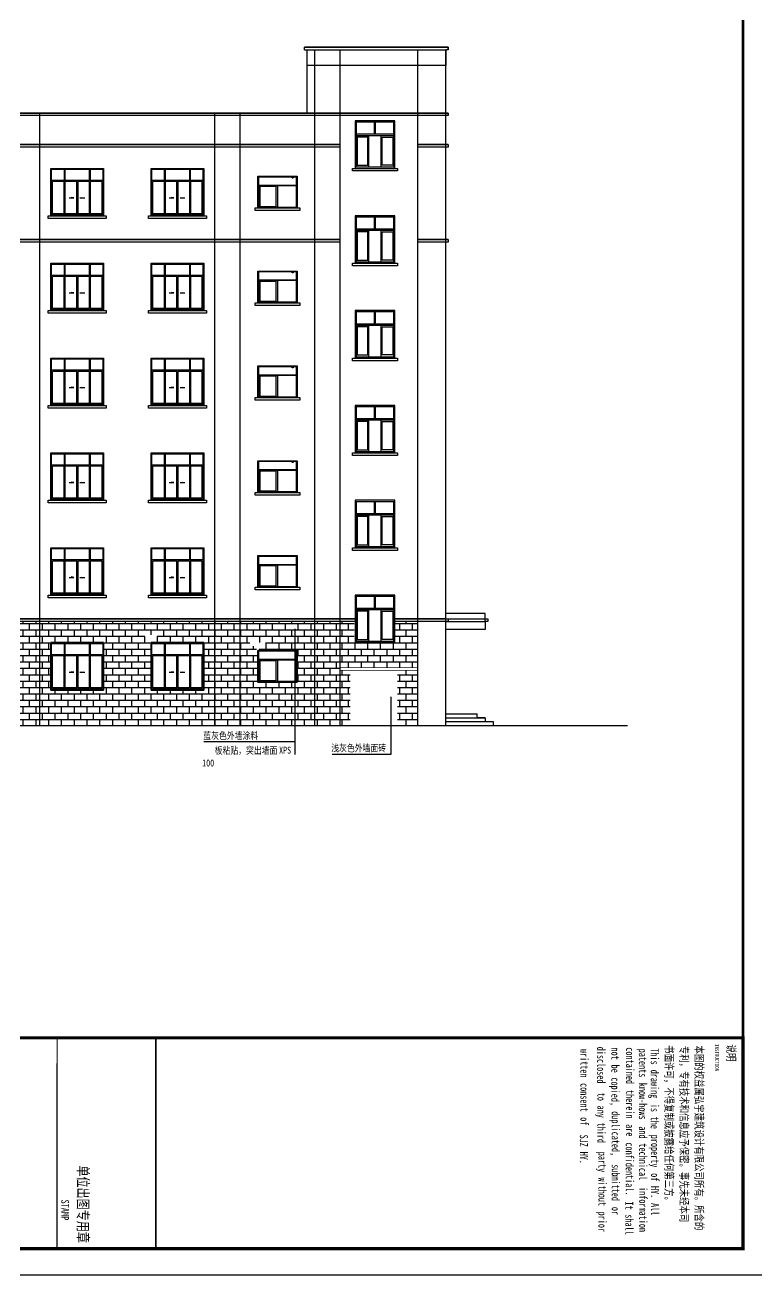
# Model space of a CAD drawing. Extents: x 39238 to 748440, y -374049 to 522939.
# Drawn here: x 367394 to 395167, y 169856 to 217300 of the extents above; entities that cross this region are included whole.
import ezdxf

# ---------------------------------------------------------------- set-up
doc = ezdxf.new("R2010")
doc.units = 0
doc.header["$LTSCALE"] = 1000
doc.header["$MEASUREMENT"] = 0
for name, color, linetype in [('DIM_LEAD', 3, 'Continuous'), ('E_LINE', 7, 'Continuous'), ('E_WALL1', 2, 'Continuous'), ('E_WINDOW', 4, 'Continuous'), ('PUB_TEXT', 7, 'Continuous'), ('TK', 126, 'Continuous'), ('TWT_TITLE', 7, 'Continuous')]:
    doc.layers.add(name, color=color, linetype=linetype)
doc.styles.add('-宋体', font='', dxfattribs={"width": 0.8})
doc.styles.get('-宋体').set_extended_font_data('SimSun')
pattern_1 = [(0, (0, 0), (0, 242.6208), []), (90, (0, 0), (-242.6208, 242.6208), [242.6208, -242.6208])]

# ---------------------------------------------------------------- blocks, each defined once
blk = doc.blocks.new('$EWDLib$00001347')
for p, q in [((695, 2060), (695, 1560)), ((735, 2060), (735, 1560)), ((1965, 1560), (1965, 2060)), ((2005, 1560), (2005, 2060)), ((40, 1560), (2660, 1560)), ((90, 1510), (670, 1510)), ((90, 1510), (90, 90)), ((685, 1560), (685, 40)), ((735, 1510), (1325, 1510)), ((735, 1510), (735, 90)), ((1325, 1510), (1325, 90)), ((1375, 40), (1375, 1560)), ((1375, 1510), (1965, 1510)), ((1965, 40), (1965, 1560)), ((2015, 1510), (2610, 1510)), ((2015, 90), (2015, 1510)), ((2610, 90), (2610, 1510)), ((1209, 789), (967, 789)), ((1209, 789), (1109, 803)), ((1527, 789), (1653, 808)), ((1769, 789), (1527, 789)), ((90, 90), (670, 90)), ((735, 90), (1325, 90)), ((1375, 90), (1965, 90)), ((2015, 90), (2610, 90))]:
    blk.add_line(p, q)
for points in [[(0, 0), (2700, 0), (2700, 2100), (0, 2100)], [(40, 40), (2660, 40), (2660, 2060), (40, 2060)]]:
    blk.add_lwpolyline(points, close=True)
blk = doc.blocks.new('$EWDLib$00000594')
at = {"ltscale": 100}
for p, q in [((30, 2069.94), (30, 30)), ((1170, 2069.94), (30, 2069.94)), ((1170, 30), (1170, 2069.94)), ((1170, 1517.1), (30, 1517.1)), ((1170, 1487.1), (30, 1487.1)), ((600, 1487.1), (600, 30)), ((647.5, 1438.53), (647.5, 78.57)), ((1122.5, 1438.53), (647.5, 1438.53)), ((1122.5, 78.57), (1122.5, 1438.53)), ((30, 30), (1170, 30)), ((647.5, 78.57), (1122.5, 78.57))]:
    blk.add_line(p, q, dxfattribs=at)
blk.add_lwpolyline([(1200, 2099.94), (0, 2099.94), (0, 0), (1200, 0)], close=True)
blk = doc.blocks.new('$EWDLib$00001353')
for p, q in [((880, 1014), (880, 1360)), ((920, 1014), (920, 1360)), ((1760, 1014), (40, 1014)), ((1760, 974), (40, 974)), ((571.6, 924), (90, 924)), ((90, 924), (90, 90)), ((571.6, 90), (571.6, 924)), ((621.6, 40), (621.6, 974)), ((1178.4, 40), (1178.4, 974)), ((1228.4, 924), (1710, 924)), ((1228.4, 90), (1228.4, 924)), ((1710, 924), (1710, 90)), ((90, 90), (571.6, 90)), ((1710, 90), (1228.4, 90))]:
    blk.add_line(p, q)
for points in [[(0, 1400), (1800, 1400), (1800, 0), (0, 0)], [(40, 1360), (1760, 1360), (1760, 40), (40, 40)]]:
    blk.add_lwpolyline(points, close=True)
blk = doc.blocks.new('jztq')
at = {"layer": 'TK'}
for p, q in [((256167, 240984), (256167, 288043)), ((264167, 276100), (256167, 276100)), ((256167, 276100), (264167, 276100)), ((264140, 272362), (257137, 272362))]:
    blk.add_line(p, q, dxfattribs=at)
at = {"layer": 'TK', "const_width": 118}
blk.add_lwpolyline([(256167, 298384), (264167, 298384), (264167, 240984), (256167, 240984)], close=True, dxfattribs=at)
at = {"layer": 'TK', "const_width": 40}
for points in [[(256167, 276100), (264167, 276100)], [(256167, 272362), (264140, 272362)]]:
    blk.add_lwpolyline(points, dxfattribs=at)
at = {"layer": 'TK', "color": 9, "style": '-宋体', "width": 0.75}
blk.add_text('说明', height=312.7, dxfattribs=at).set_placement((256415, 297778))
at = {"layer": 'TK', "style": '-宋体', "width": 0.75}
for s, height, p in [('INSTRUCTION', 151.95, (256404, 297318)), ('本图的权益属弘宇建筑设计有限公司所有。所含的', 303.8, (256456, 296566)), ('专利，专有技术和信息应予保密。事先未经本司', 303.8, (256471, 295996)), ('书面许可，不得复制或披露给任何第三方。', 303.8, (256447, 295428)), ('This', 303.8, (256564, 294884)), ('drawing', 303.8, (257375, 294884)), ('is', 303.8, (258671, 294884)), ('the', 303.8, (259157, 294884)), ('property', 303.8, (259845, 294895)), ('of', 303.8, (261303, 294895)), ('HY.', 303.8, (261789, 294895)), ('All', 303.8, (262437, 294895)), ('patents', 303.8, (256578, 294432)), ('know-hows', 303.8, (257875, 294432)), ('and', 303.8, (259525, 294437)), ('technical', 303.8, (260173, 294437)), ('information', 303.8, (261831, 294443)), ('contained', 303.8, (256525, 293946)), ('therein', 303.8, (258145, 293946)), ('are', 303.8, (259441, 293946)), ('confidential.', 303.8, (260134, 293934)), ('It', 303.8, (262377, 293917)), ('shall', 303.8, (262863, 293917)), ('be', 303.8, (257181, 293386)), ('copied,', 303.8, (257667, 293386)), ('duplicated,', 303.8, (258951, 293400)), ('submitted', 303.8, (260962, 293402)), ('not', 303.8, (256533, 293386)), ('without', 303.8, (261465, 292897)), ('or', 303.8, (262582, 293402)), ('prior', 303.8, (262761, 292897)), ('disclosed', 303.8, (256503, 292848)), ('to', 303.8, (258250, 292860)), ('any', 303.8, (258736, 292860)), ('third', 303.8, (259384, 292860)), ('party', 303.8, (260492, 292897)), ('written', 303.8, (256587, 292215)), ('consent', 303.8, (257883, 292215)), ('of', 303.8, (259179, 292215)), ('SJZ', 303.8, (259838, 292193)), ('HY.', 303.8, (260486, 292193)), ('单位出图专用章', 411.8, (261005, 273140)), ('STAMP', 294.1, (262303, 272516))]:
    blk.add_text(s, height=height, dxfattribs=at).set_placement(p)

msp = doc.modelspace()

# ---------------------------------------------------------------- hatches: boundary and pattern name
h = msp.add_hatch()
h.set_pattern_fill('AR-B816', color=253, scale=200)
h.set_pattern_definition(pattern_1)
h.paths.add_polyline_path([(366994, 194659), (360354, 194659), (360354, 190709), (366994, 190709)])
h.paths.add_polyline_path([(362785, 192059), (360785, 192059), (360785, 193859), (362785, 193859)], flags=16)
h.paths.add_polyline_path([(364575, 192059), (364575, 193859), (366575, 193859), (366575, 192059)], flags=16)
h.paths.add_polyline_path([(367954, 194659), (366994, 194659), (366994, 190709), (367954, 190709)])
h.paths.add_polyline_path([(374595, 194659), (367954, 194659), (367954, 190709), (374595, 190709)])
h.paths.add_polyline_path([(368375, 192059), (368375, 193859), (370375, 193859), (370375, 192059)], flags=16)
h.paths.add_polyline_path([(372175, 192059), (372175, 193859), (371875, 194159), (372475, 194159), (372175, 193859), (374175, 193859), (374175, 192059)], flags=16)
h.paths.add_polyline_path([(371018, 194199), (371903, 194199), (371903, 194587), (371018, 194587)], flags=24)
h = msp.add_hatch()
h.set_pattern_fill('AR-B816', color=253, scale=200)
h.set_pattern_definition(pattern_1)
h.paths.add_polyline_path([(375555, 194659), (374595, 194659), (374595, 190709), (375555, 190709)])
h.paths.add_polyline_path([(377632, 192359), (376225, 192359), (376225, 193559), (375925, 193859), (375555, 193859), (375555, 190709), (377632, 190709)], flags=17)
h.paths.add_polyline_path([(378395, 194659), (375555, 194659), (375555, 193859), (376525, 193859), (376225, 193559), (377725, 193559), (377725, 192359), (377632, 192359), (377632, 190709), (378395, 190709)])
h.paths.add_polyline_path([(379355, 194659), (378395, 194659), (378395, 190709), (379355, 190709)])
h.paths.add_polyline_path([(375068, 193899), (375953, 193899), (375953, 194287), (375068, 194287)], flags=9)
h = msp.add_hatch()
h.set_pattern_fill('AR-B816', color=253, scale=200)
h.set_pattern_definition([(180, (727349.75, -0.01), (7e-06, 242.6208), []), (90, (727349.75, -0.01), (242.6208, 242.6208), [242.6208, -242.6208])])
h.paths.add_polyline_path([(379356, 194659), (379881, 194659), (379881, 193859), (381381, 193859), (381381, 194659), (382295, 194659), (382295, 192909), (379356, 192909)])
h.paths.add_polyline_path([(381531, 192809), (382295, 192809), (382295, 190709), (381531, 190709)])
h.paths.add_polyline_path([(379356, 192809), (379731, 192809), (379731, 190709), (379356, 190709)])

# ---------------------------------------------------------------- linework, layer by layer
for p, q in [((383455, 216359), (383355, 216359)), ((383355, 216359), (383355, 215759)), ((383455, 216459), (383455, 216359)), ((383455, 216359), (383455, 216459)), ((383355, 215759), (378095, 215759)), ((383455, 213859), (383355, 213859)), ((383455, 213959), (383455, 213859)), ((383455, 213859), (383455, 213959)), ((383455, 212659), (383355, 212659)), ((383455, 212759), (383455, 212659)), ((383455, 209059), (383355, 209059)), ((383455, 209159), (383455, 209059)), ((384855, 194959), (383355, 194959)), ((383355, 194759), (384855, 194759)), ((383455, 194659), (383355, 194659)), ((383355, 194659), (384855, 194659)), ((383455, 194759), (383455, 194659)), ((384855, 194659), (384855, 194959)), ((384855, 194759), (384955, 194759)), ((384855, 194659), (384855, 194359)), ((384955, 194659), (384855, 194659)), ((384955, 194759), (384955, 194659)), ((384855, 194359), (383355, 194359)), ((383355, 191159), (384555, 191159)), ((383355, 191009), (384855, 191009)), ((383355, 190859), (385155, 190859)), ((384555, 191009), (384555, 191159)), ((384855, 191009), (384555, 191009)), ((384855, 191009), (384855, 190859)), ((384855, 190859), (385155, 190859)), ((385155, 190859), (385155, 190709)), ((343995, 190709), (390259, 190709))]:
    msp.add_line(p, q)
for points in [[(381425, 195659), (379925, 195659), (379925, 193859), (381425, 193859)], [(370375, 193859), (368375, 193859), (368375, 192059), (370375, 192059)], [(374175, 193859), (372175, 193859), (372175, 192059), (374175, 192059)], [(377725, 193559), (376225, 193559), (376225, 192359), (377725, 192359)]]:
    msp.add_lwpolyline(points, close=True)
at = {"const_width": 25}
msp.add_lwpolyline([(382295, 192809), (379356, 192809), (379356, 192809), (379356, 192809), (379356, 192809), (379356, 192909), (382295, 192909)], close=True, dxfattribs=at)
at = {"layer": 'DIM_LEAD'}
for p, q in [((377632, 194383), (377632, 189614)), ((381279, 191804), (381279, 189613)), ((377632, 190086), (374185, 190086)), ((381279, 189613), (379046, 189613))]:
    msp.add_line(p, q, dxfattribs=at)
at = {"layer": 'E_LINE'}
for p, q in [((377994, 216359), (377994, 216459)), ((377994, 216459), (382295, 216459)), ((382215, 216459), (377994, 216459)), ((377994, 216459), (382375, 216459)), ((382375, 216459), (377994, 216459)), ((377994, 216359), (382295, 216359)), ((378094, 213959), (378094, 216359)), ((378095, 213959), (378095, 216359)), ((378395, 190709), (378395, 216359)), ((379355, 190709), (379355, 216359)), ((383455, 216459), (382215, 216459)), ((382295, 216459), (383455, 216459)), ((382295, 190709), (382295, 216359)), ((382295, 216359), (383355, 216359)), ((383355, 190709), (383355, 216359)), ((343995, 213959), (383455, 213959)), ((383455, 213959), (343995, 213959)), ((383455, 213859), (343995, 213859)), ((366994, 213959), (367954, 213959)), ((367794, 213959), (371195, 213959)), ((374515, 213959), (367874, 213959)), ((367954, 213959), (374595, 213959)), ((367954, 190709), (367954, 213959)), ((371195, 213959), (374595, 213959)), ((374595, 190709), (374595, 213959)), ((374595, 213959), (375555, 213959)), ((375395, 213959), (378395, 213959)), ((378315, 213959), (375475, 213959)), ((375555, 213959), (378395, 213959)), ((375555, 190709), (375555, 213959)), ((379195, 213959), (382295, 213959)), ((382215, 213959), (379275, 213959)), ((379275, 213959), (382375, 213959)), ((382375, 213959), (379275, 213959)), ((383455, 213959), (382215, 213959)), ((382295, 213959), (383455, 213959)), ((343995, 212759), (379355, 212759)), ((379355, 212759), (343995, 212759)), ((379355, 212659), (343995, 212659)), ((367794, 212759), (371195, 212759)), ((374515, 212759), (367874, 212759)), ((371195, 212759), (374595, 212759)), ((375395, 212759), (378395, 212759)), ((378315, 212759), (375475, 212759)), ((379195, 212759), (379355, 212759)), ((379355, 212759), (379275, 212759)), ((379275, 212759), (379355, 212759)), ((379355, 212759), (379275, 212759)), ((382295, 212759), (383195, 212759)), ((383275, 212759), (382295, 212759)), ((382295, 212759), (382375, 212759)), ((382295, 212759), (383455, 212759)), ((382375, 212759), (382295, 212759)), ((383455, 212759), (382295, 212759)), ((383355, 212659), (382295, 212659)), ((379355, 209159), (347994, 209159)), ((347994, 209159), (379355, 209159)), ((379355, 209159), (347994, 209159)), ((379355, 209059), (347994, 209059)), ((379275, 209159), (379355, 209159)), ((379275, 209159), (379355, 209159)), ((379355, 209159), (379275, 209159)), ((382295, 209159), (382375, 209159)), ((382375, 209159), (382295, 209159)), ((382295, 209159), (382375, 209159)), ((382295, 209159), (383455, 209159)), ((382375, 209159), (382295, 209159)), ((383455, 209159), (382295, 209159)), ((383355, 209059), (382295, 209059)), ((382375, 209159), (383275, 209159)), ((383275, 209159), (382375, 209159)), ((347469, 194759), (379925, 194759)), ((379925, 194759), (347469, 194759)), ((379925, 194659), (347469, 194659)), ((379275, 194759), (379925, 194759)), ((379925, 194759), (379275, 194759)), ((381425, 194759), (382375, 194759)), ((381425, 194759), (383355, 194759)), ((382375, 194759), (381425, 194759)), ((383355, 194759), (381425, 194759)), ((383355, 194659), (381425, 194659))]:
    msp.add_line(p, q, dxfattribs=at)
at = {"layer": 'E_WALL1'}
for points in [[(381525, 211859), (381525, 211759), (379825, 211759), (379825, 211859), (381525, 211859)], [(377825, 210359), (377825, 210259), (376125, 210259), (376125, 210359), (377825, 210359)], [(370475, 210059), (370475, 209959), (368275, 209959), (368275, 210059), (370475, 210059)], [(374275, 210059), (374275, 209959), (372075, 209959), (372075, 210059), (374275, 210059)], [(381525, 208259), (381525, 208159), (379825, 208159), (379825, 208259), (381525, 208259)], [(370475, 206459), (370475, 206359), (368275, 206359), (368275, 206459), (370475, 206459)], [(374275, 206459), (374275, 206359), (372075, 206359), (372075, 206459), (374275, 206459)], [(377825, 206759), (377825, 206659), (376125, 206659), (376125, 206759), (377825, 206759)], [(381525, 204659), (381525, 204559), (379825, 204559), (379825, 204659), (381525, 204659)], [(377825, 203159), (377825, 203059), (376125, 203059), (376125, 203159), (377825, 203159)], [(370475, 202859), (370475, 202759), (368275, 202759), (368275, 202859), (370475, 202859)], [(374275, 202859), (374275, 202759), (372075, 202759), (372075, 202859), (374275, 202859)], [(381525, 201059), (381525, 200959), (379825, 200959), (379825, 201059), (381525, 201059)], [(377825, 199559), (377825, 199459), (376125, 199459), (376125, 199559), (377825, 199559)], [(370475, 199259), (370475, 199159), (368275, 199159), (368275, 199259), (370475, 199259)], [(374275, 199259), (374275, 199159), (372075, 199159), (372075, 199259), (374275, 199259)], [(381525, 197459), (381525, 197359), (379825, 197359), (379825, 197459), (381525, 197459)], [(377825, 195959), (377825, 195859), (376125, 195859), (376125, 195959), (377825, 195959)], [(370475, 195659), (370475, 195559), (368275, 195559), (368275, 195659), (370475, 195659)], [(374275, 195659), (374275, 195559), (372075, 195559), (372075, 195659), (374275, 195659)]]:
    msp.add_lwpolyline(points, dxfattribs=at)
at = {"layer": 'TWT_TITLE'}
msp.add_lwpolyline([(336238, 253956), (336238, 169856), (395638, 169856), (395638, 253956)], close=True, dxfattribs=at)
at = {"layer": 'TWT_TITLE', "const_width": 100}
msp.add_lwpolyline([(337238, 251456), (337238, 170856), (394638, 170856), (394638, 251456)], close=True, dxfattribs=at)

# ---------------------------------------------------------------- block references
at = {"rotation": 270}
msp.add_blockref('jztq', (96254, 435023), dxfattribs=at)
at = {"layer": 'E_WINDOW'}
for name, p, xscale, yscale in [('$EWDLib$00001353', (381425, 211859), -0.8333333332557231, 1.285714285710128), ('$EWDLib$00001347', (370375, 210059), -0.7407407406717539, 0.857142857144936), ('$EWDLib$00001347', (374175, 210059), -0.7407407406717539, 0.857142857144936), ('$EWDLib$00000594', (377725, 210359), -1.25, 0.5714448984363116), ('$EWDLib$00000594', (377575, 211493), -0.03787878784351051, 0.00590627416386269), ('$EWDLib$00001353', (381425, 208259), -0.8333333332557231, 1.285714285710128), ('$EWDLib$00001347', (370375, 206459), -0.7407407406717539, 0.857142857144936), ('$EWDLib$00001347', (374175, 206459), -0.7407407406717539, 0.857142857144936), ('$EWDLib$00000594', (377725, 206759), -1.25, 0.5714448984363116), ('$EWDLib$00000594', (377575, 207893), -0.03787878784351051, 0.00590627416386269), ('$EWDLib$00001353', (381425, 204659), -0.8333333332557231, 1.285714285710128), ('$EWDLib$00001347', (370375, 202859), -0.7407407406717539, 0.857142857144936), ('$EWDLib$00001347', (374175, 202859), -0.7407407406717539, 0.857142857144936), ('$EWDLib$00000594', (377725, 203159), -1.25, 0.5714448984363116), ('$EWDLib$00000594', (377575, 204293), -0.03787878784351051, 0.00590627416386269), ('$EWDLib$00001353', (381425, 201059), -0.8333333332557231, 1.285714285710128), ('$EWDLib$00001347', (370375, 199259), -0.7407407406717539, 0.857142857144936), ('$EWDLib$00001347', (374175, 199259), -0.7407407406717539, 0.857142857144936), ('$EWDLib$00000594', (377725, 199559), -1.25, 0.5714448984363116), ('$EWDLib$00000594', (377575, 200693), -0.03787878784351051, 0.00590627416386269), ('$EWDLib$00001353', (381425, 197459), -0.8333333332557231, 1.285714285710128), ('$EWDLib$00001347', (370375, 195659), -0.7407407406717539, 0.857142857144936), ('$EWDLib$00001347', (374175, 195659), -0.7407407406717539, 0.857142857144936), ('$EWDLib$00000594', (377725, 195959), -1.25, 0.5714448984363116), ('$EWDLib$00001353', (381425, 193859), -0.8333333332557231, 1.285714285710128), ('$EWDLib$00001347', (370375, 192059), -0.7407407406717539, 0.857142857144936), ('$EWDLib$00001347', (374175, 192059), -0.7407407406717539, 0.857142857144936), ('$EWDLib$00000594', (377725, 192359), -1.25, 0.5714448984363116)]:
    msp.add_blockref(name, p, dxfattribs=dict(at, xscale=xscale, yscale=yscale))

# ---------------------------------------------------------------- texts
at = {"layer": 'PUB_TEXT', "style": '-宋体', "width": 0.8}
for s, p in [('蓝灰色外墙涂料', (374159, 190192)), ('板粘贴，突出墙面', (374589, 189631)), ('XPS', (377035, 189644)), ('浅灰色外墙面砖', (379013, 189723)), ('100', (374116, 189159))]:
    msp.add_text(s, height=265.8, dxfattribs=at).set_placement(p)

doc.saveas('drawing.dxf')
